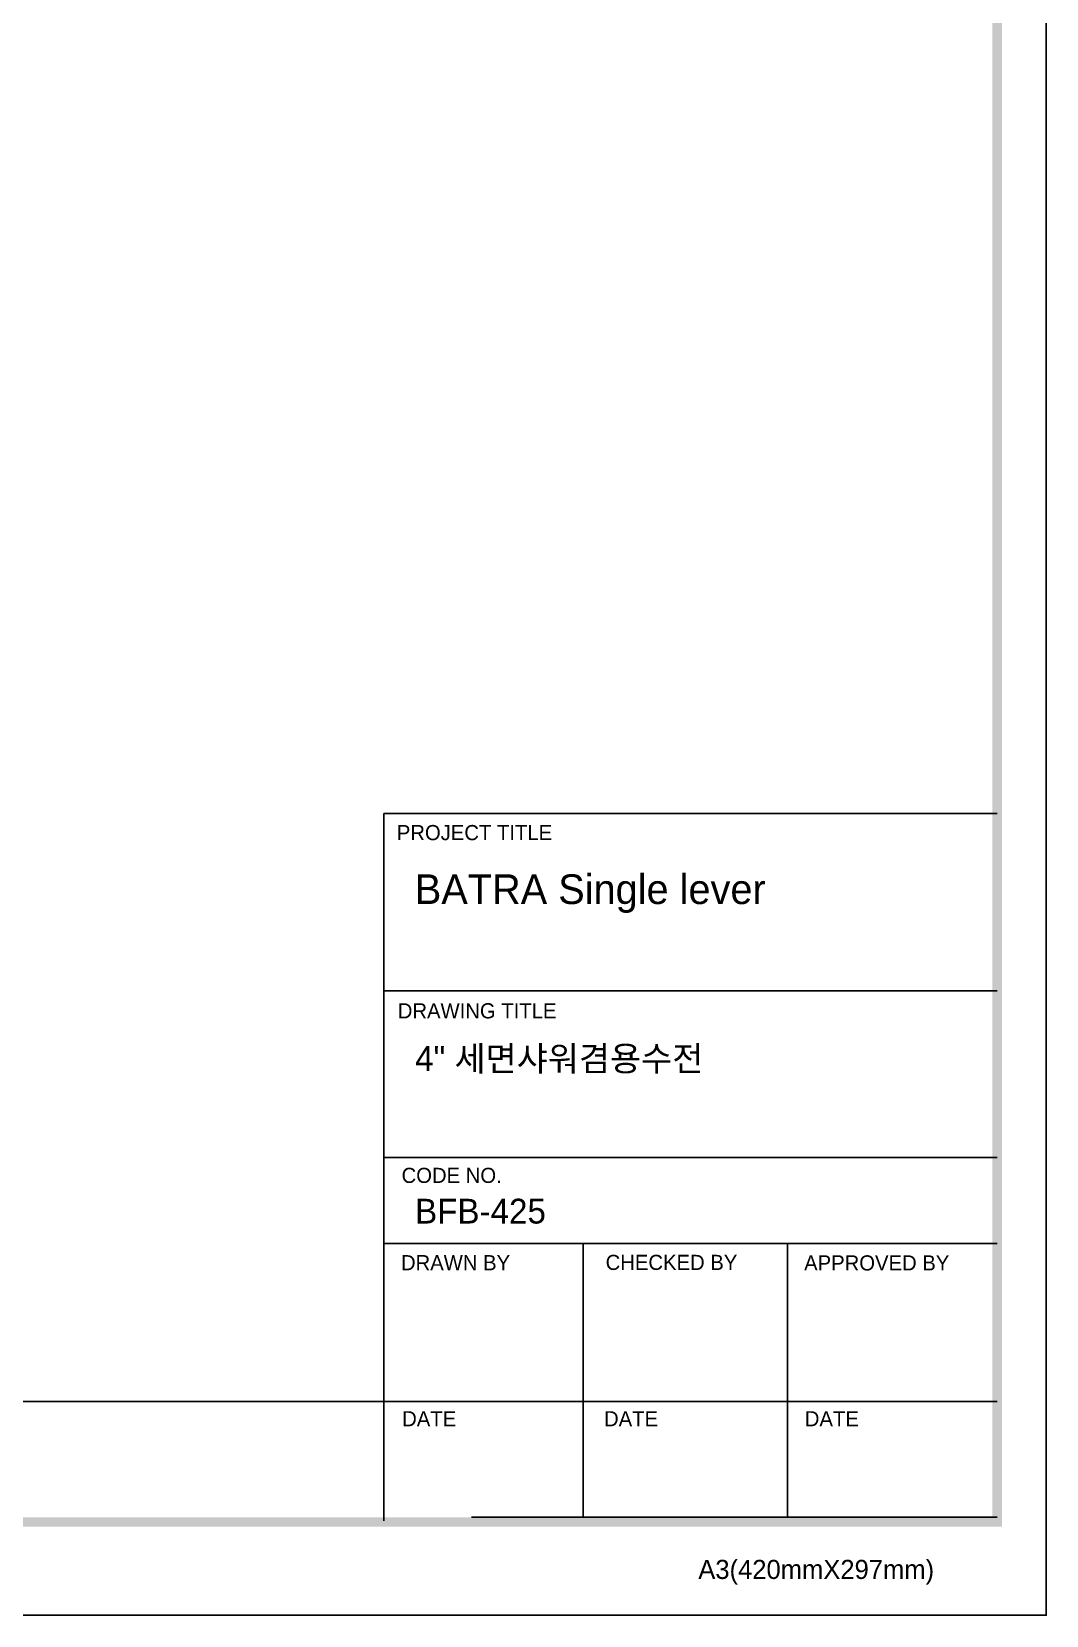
# Model space of a CAD drawing. Header units: millimetres. Extents: x 2282 to 3312, y -216 to 510.
# Drawn here: x 3031.9 to 3312.3, y -216.4 to 221.3 of the extents above; entities that cross this region are included whole.
import ezdxf

# ---------------------------------------------------------------- set-up
doc = ezdxf.new("R2010")
doc.units = ezdxf.units.MM
doc.styles.add('Daelim Dimension', font='')
doc.styles.get('Daelim Dimension').set_extended_font_data('나눔고딕')

msp = doc.modelspace()

# ---------------------------------------------------------------- linework, layer by layer
at = {"color": 5, "ltscale": 40}
for p, q in [((3298.74, 5.22), (3129.24, 5.22)), ((3298.74, -43.77), (3129.24, -43.77)), ((3298.74, -43.77), (3129.24, -43.77)), ((3298.74, -89.86), (3129.24, -89.86)), ((3298.74, -89.86), (3129.24, -89.86)), ((3298.74, -113.63), (3129.24, -113.63)), ((3298.74, -113.63), (3129.24, -113.63)), ((3184.3, -113.63), (3184.3, -189.3)), ((3240.8, -113.63), (3240.8, -189.3)), ((3298.74, -157.34), (3126.56, -157.34)), ((3298.74, -157.34), (3130.56, -157.34)), ((3298.74, -189.3), (3153.48, -189.3))]:
    msp.add_line(p, q, dxfattribs=at)
at = {"color": 5, "ltscale": 0.5}
msp.add_line((3129.24, 5.22), (3129.24, -190.32), dxfattribs=at)
at = {"color": 5}
msp.add_line((2296.44, -157.34), (3127.92, -157.34), dxfattribs=at)
at = {"color": 2}
msp.add_lwpolyline([(2281.57, 509.62), (3312.29, 509.62), (3312.29, -216.4), (2281.57, -216.4)], close=True, dxfattribs=at)
at = {"ltscale": 0.5}
msp.add_lwpolyline([(2281.57, 509.62), (3312.29, 509.62), (3312.29, -216.4), (2281.57, -216.4)], close=True, dxfattribs=at)
at = {"color": 2}
msp.add_lwpolyline([(3312.29, -216.4), (3312.29, 509.62)], dxfattribs=at)
at = {"color": 5, "ltscale": 40}
for points in [[(3300.06, 497.39), (3297.42, 497.39), (3300.06, -191.94), (3297.42, -189.3)], [(3300.06, 497.39), (3297.42, 497.39), (3300.06, -191.94), (3297.42, -189.3)], [(3300.06, -191.94), (3297.42, -189.3), (2293.8, -191.94), (2296.44, -189.3)]]:
    msp.add_trace(points, dxfattribs=at)

# ---------------------------------------------------------------- texts
at = {"color": 5, "ltscale": 40, "style": 'Daelim Dimension'}
for s, height, p in [('PROJECT TITLE', 4.1852, (3132.83, -2.16)), ('DRAWING TITLE', 4.1852, (3133.1, -51.42)), ('CODE NO.', 4.185, (3134.15, -96.9)), ('DRAWN BY', 4.185, (3133.98, -121.03)), ('CHECKED BY', 4.185, (3190.53, -120.95)), ('APPROVED BY', 4.1852, (3245.37, -121.09)), ('DATE', 4.185, (3134.31, -164.16)), ('DATE', 4.185, (3190.09, -164.16)), ('DATE', 4.185, (3245.56, -164.16)), ('A3(420mmX297mm)', 5.2822, (3216.13, -206.35))]:
    msp.add_text(s, height=height, dxfattribs=at).set_placement(p)
at = {"attachment_point": 1, "style": 'Daelim Dimension'}
for s, insert, char_height, width in [('BATRA Single lever', (3137.81, -11.61), 8.2043, 131.8609), ('4" 세면샤워겸용수전', (3137.88, -59.09), 6.849, 115.2621), ('BFB-425', (3137.88, -101.27), 6.849, 115.2621)]:
    msp.add_mtext(s, dxfattribs=dict(at, insert=insert, char_height=char_height, width=width))

doc.saveas('drawing.dxf')
